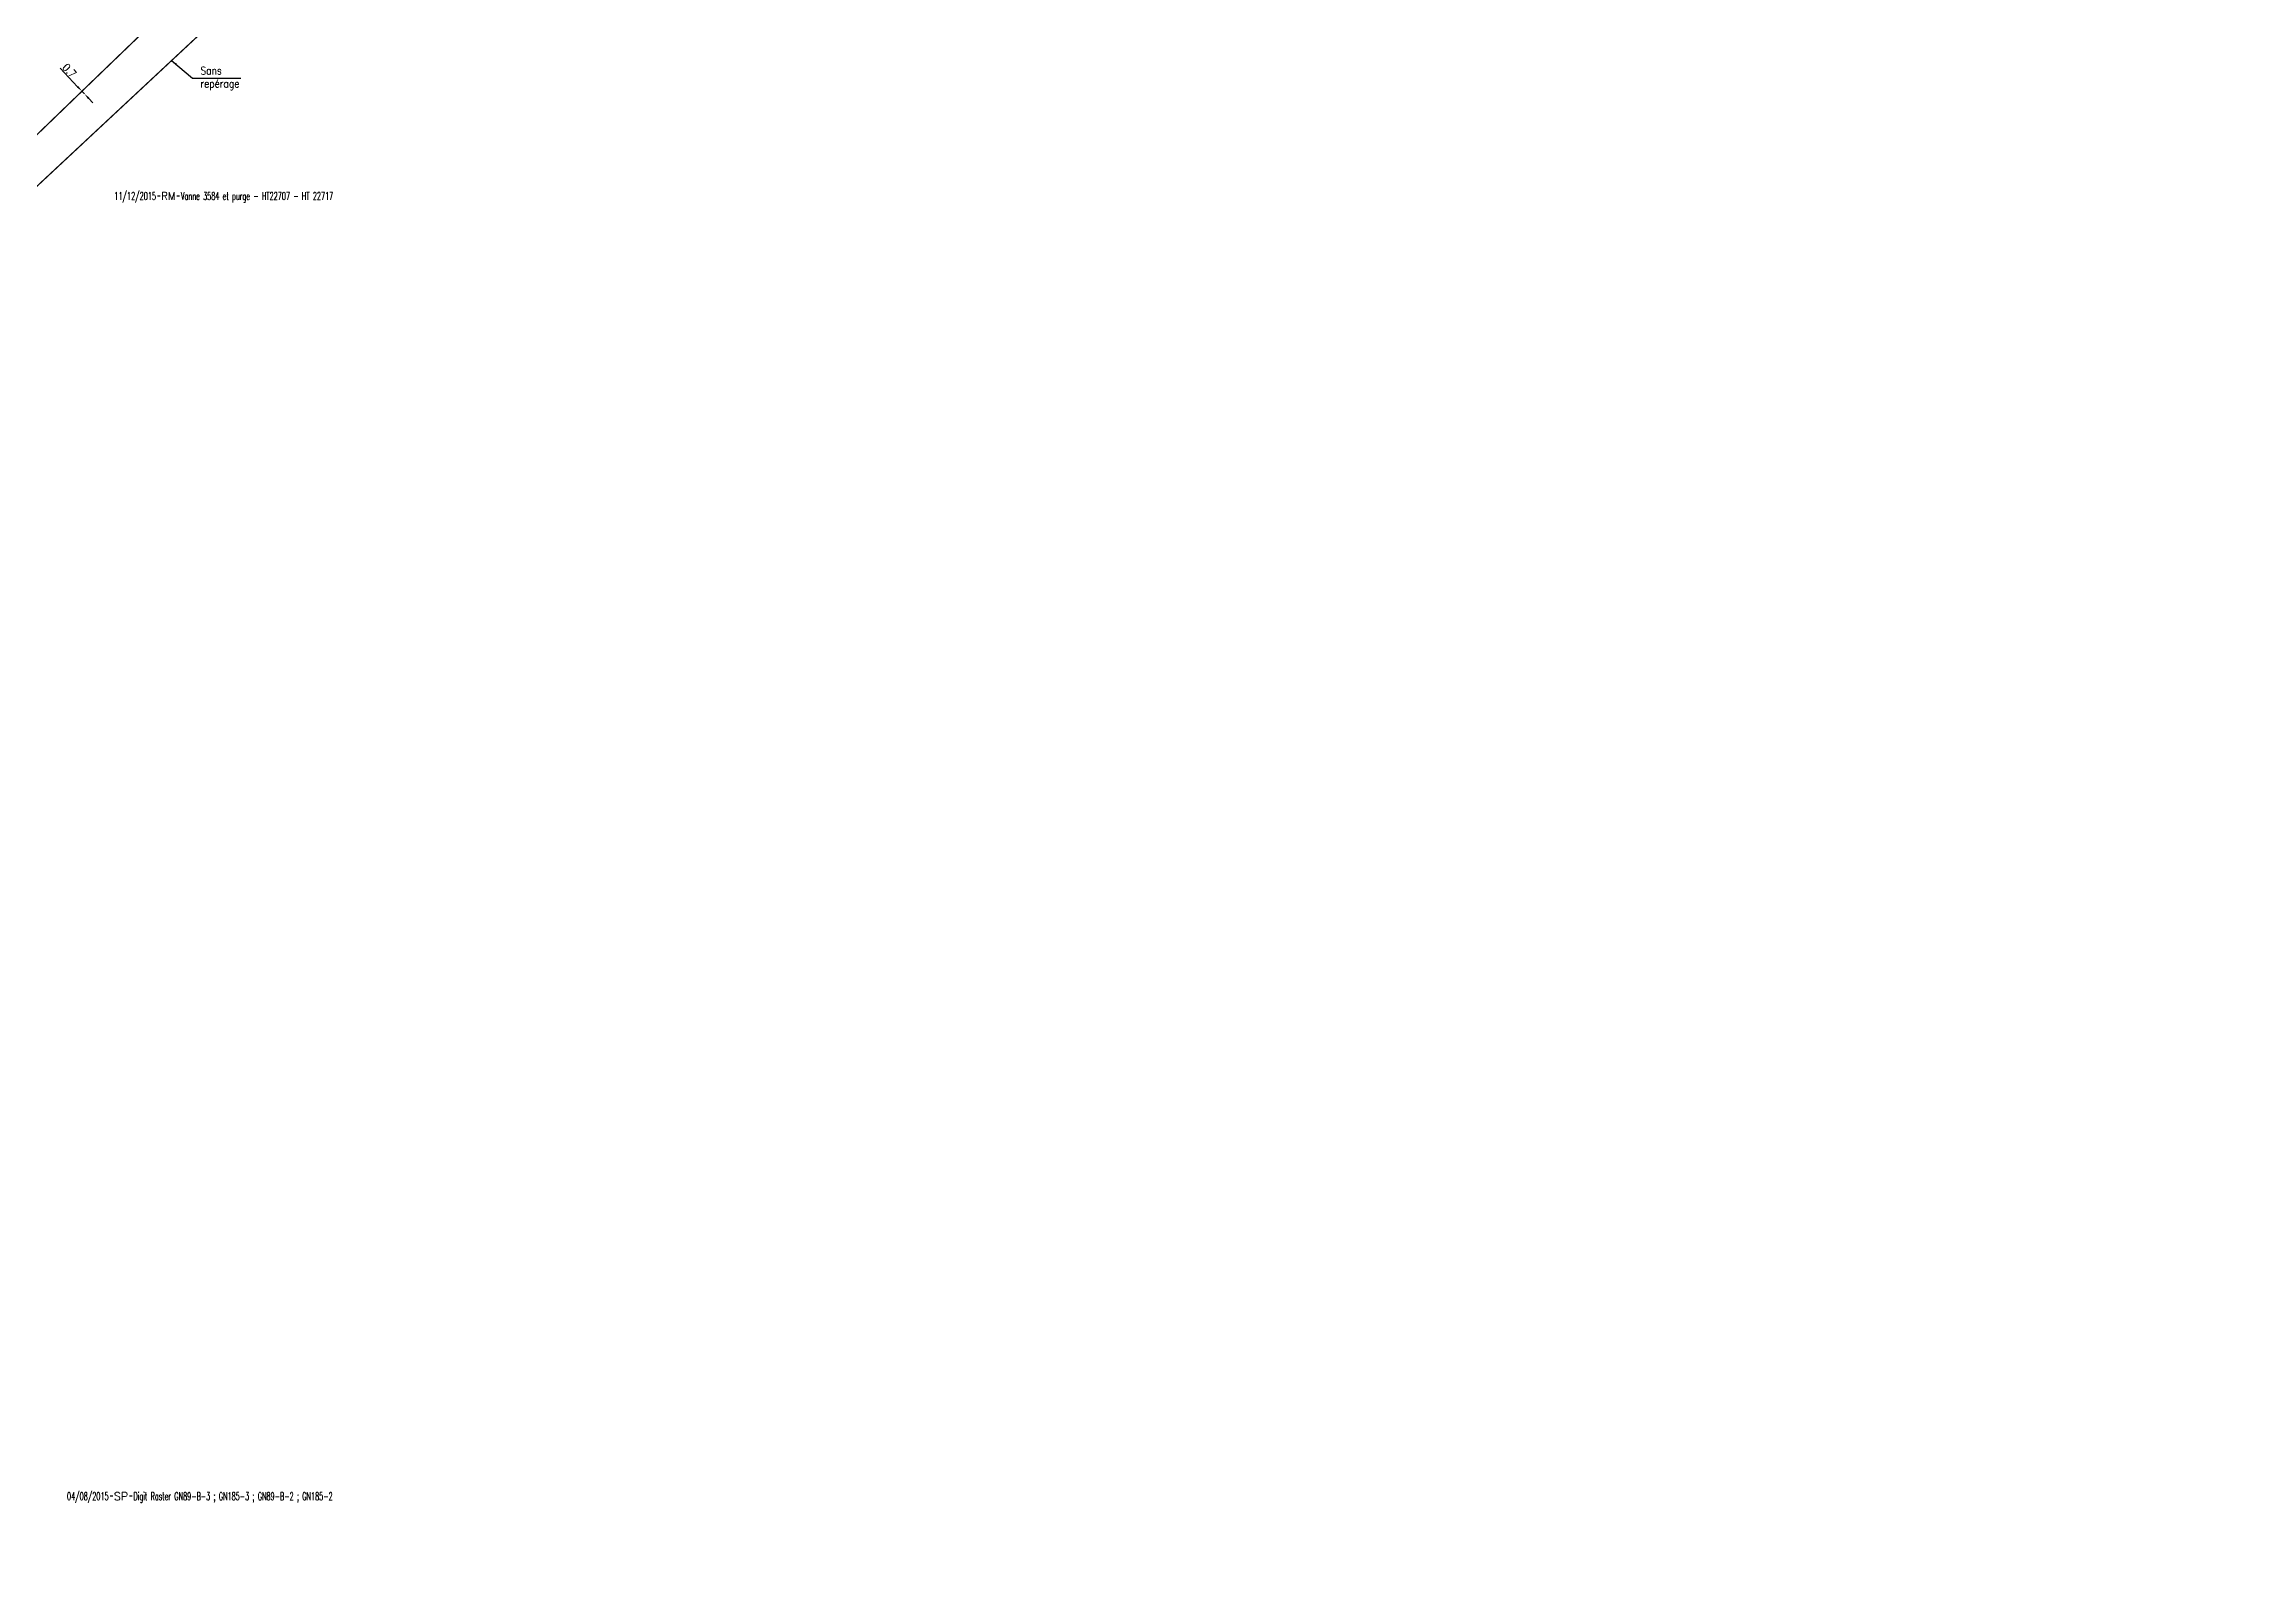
# Model space of a CAD drawing. Header units: millimetres. Extents: x 123014 to 124000, y 123995 to 125000.
# Drawn here: x 123435.6 to 123860.7, y 123999.9 to 124292.1 of the extents above; entities that cross this region are included whole.
import ezdxf
from ezdxf.enums import TextEntityAlignment as Align

# ---------------------------------------------------------------- set-up
doc = ezdxf.new("R2010")
doc.units = ezdxf.units.MM
doc.header["$PDMODE"] = 34
doc.layers.get('0').update_dxf_attribs({"linetype": 'CONTINUOUS'})
doc.layers.get('DEFPOINTS').update_dxf_attribs({"linetype": 'CONTINUOUS'})
for name, color, linetype in [('G_110', 6, 'CONTINUOUS'), ('G_120', 4, 'CONTINUOUS'), ('G_910', 7, 'CONTINUOUS')]:
    doc.layers.add(name, color=color, linetype=linetype)
doc.styles.get("Standard").update_dxf_attribs({"font": 'romans.shx', "width": 0.85})
doc.linetypes.add('G_typB_AP', pattern='A,5,-0.3,["o",Standard,S=1.5,R=0,X=0,Y=-0.5],-1.65', length=6.95)
doc.linetypes.add('G_typC_AP', pattern='A,5,-0.3,["X",Standard,S=1,R=0,X=0,Y=-0.5],-1.2', length=6.5)
doc.dimstyles.get("Standard").update_dxf_attribs({"dimtxt": 1.5, "dimasz": 1.2, "dimexe": 0.625, "dimexo": 0.625, "dimgap": 0.25, "dimtad": 1, "dimdec": 1, "dimzin": 0, "dimdsep": 46, "dimtxsty": 'Standard', "dimcen": -0.5, "dimadec": 0, "dimazin": 0, "dimtfac": 1, "dimtdec": 1, "dimtmove": 0, "dimatfit": 3, "dimfxl": 0, "dimtolj": 1, "dimtzin": 0, "dimarcsym": 0})

# ---------------------------------------------------------------- blocks, each defined once
blk = doc.blocks.new('*D140')
at = {"layer": 'DEFPOINTS', "color": 0, "linetype": 'Continuous', "transparency": 16777216}
for p in [(123442.87, 124282.99), (123443.35, 124282.48), (123443.35, 124282.48)]:
    blk.add_point(p, dxfattribs=at)
at = {"layer": 'G_120', "color": 0, "linetype": 'Continuous', "lineweight": -2, "transparency": 16777216}
for p, q in [((123442.04, 124283.86), (123438.65, 124287.43)), ((123443.35, 124282.48), (123442.87, 124282.99)), ((123444.18, 124281.61), (123445, 124280.74))]:
    blk.add_line(p, q, dxfattribs=at)
at = {"layer": 'G_120', "color": 0, "linetype": 'Continuous', "transparency": 16777216}
for points in [[(123442.19, 124283.99), (123441.9, 124283.72), (123442.87, 124282.99)], [(123444.32, 124281.74), (123444.03, 124281.47), (123443.35, 124282.48)]]:
    blk.add_solid(points, dxfattribs=at)
at = {"layer": 'G_120', "color": 0, "linetype": 'Continuous', "transparency": 16777216, "insert": (123440.46, 124286.97), "char_height": 1.5, "attachment_point": 5, "rotation": 313.5047}
blk.add_mtext('\\A1;0.7', dxfattribs=at)
blk = doc.blocks.new('GIS_MODF')
at = {"color": 0, "linetype": 'Continuous', "flags": 128}
for points in [[(-2.18, -0.01), (-1.68, -0.01)], [(1.52, -0.01), (2.02, -0.01)]]:
    blk.add_lwpolyline(points, dxfattribs=at)
at = {"color": 0, "linetype": 'Continuous', "width": 0.5}
blk.add_attdef('DATE', text='', height=1.5, dxfattribs=at).set_placement((-2.5, -0.8), align=Align.RIGHT)
at = {"color": 0, "linetype": 'Continuous', "width": 1.771291}
blk.add_attdef('USER', text='', height=1.5, dxfattribs=at).set_placement((-1.51, -0.8), (1.28, -0.8), align=Align.FIT)
at = {"color": 0, "linetype": 'Continuous', "width": 0.5}
blk.add_attdef('DESC', (2.29, -0.8), '', height=1.5, dxfattribs=at)

msp = doc.modelspace()

# ---------------------------------------------------------------- linework, layer by layer
at = {"layer": 'G_110', "linetype": 'G_typC_AP', "const_width": 0.25, "flags": 128}
msp.add_lwpolyline([(123107.35, 124000), (123108.2, 124000.8), (123108.2, 124000.8, -0.024688), (123115.83, 124007.44), (123115.83, 124007.44), (123130.12, 124018.62), (123130.12, 124018.62), (123170.07, 124049.04), (123170.07, 124049.04), (123205.42, 124076.33), (123232.07, 124096.41), (123268.69, 124124.48), (123268.69, 124124.48), (123268.69, 124124.48), (123326.2, 124169.7, 0.013019), (123364.43, 124201.57), (123395.88, 124229.21), (123395.88, 124229.21, 0.006553), (123405.59, 124237.99), (123526.44, 124350.78), (123544.17, 124367.33), (123570.29, 124388.8), (123570.29, 124388.8), (123570.29, 124388.8), (123601.85, 124421.9), (123613.33, 124433.18), (123659.75, 124479.92), (123659.75, 124479.92), (123659.75, 124479.92), (123676.75, 124496.02), (123705.26, 124524.09), (123705.26, 124524.09), (123738.33, 124557.22), (123795.47, 124613.39), (123817.47, 124635.2), (123854.62, 124672.44, -0.170473), (123860.59, 124675.32)], format="xyb", dxfattribs=at)
at = {"layer": 'G_120', "linetype": 'G_typB_AP', "const_width": 0.25, "flags": 128}
msp.add_lwpolyline([(123481.92, 124327.71), (123476.74, 124326.1), (123477.27, 124323.92), (123478.66, 124318.21), (123474.77, 124314.46), (123474.73, 124313.67), (123472.74, 124311.75), (123442.87, 124282.99), (123433.31, 124273.76), (123418.8, 124260.42), (123424.29, 124254.67), (123405.93, 124237.63, -0.006553), (123396.21, 124228.84), (123384.25, 124218.3), (123364.76, 124201.19, -0.011289), (123330.16, 124172.18), (123287.04, 124137.64), (123275.82, 124128.66), (123243.44, 124104.17), (123223.1, 124089.18), (123200.37, 124071.85), (123176.64, 124053.42), (123145.18, 124029.57), (123130.42, 124018.22), (123127.69, 124016.13), (123118.39, 124008.82), (123116.03, 124006.96)], format="xyb", dxfattribs=at)

# ---------------------------------------------------------------- block references
at = {"layer": 'G_910', "linetype": 'Continuous'}
ref = msp.add_blockref('GIS_MODF', (123459.63, 124262.87), dxfattribs=at)
ref.add_attrib('DATE', '11/12/2015', dxfattribs={"layer": '0', "color": 0, "linetype": 'Continuous', "height": 1.5, "width": 0.5}).set_placement((123457.13, 124262.07), align=Align.RIGHT)
ref.add_attrib('USER', 'RM', dxfattribs={"layer": '0', "color": 0, "linetype": 'Continuous', "height": 1.5, "width": 0.950449}).set_placement((123458.13, 124262.07), (123460.91, 124262.07), align=Align.FIT)
ref.add_attrib('DESC', 'Vanne 3584 et purge - HT22707 - HT 22717', (123461.92, 124262.07), dxfattribs={"layer": '0', "color": 0, "linetype": 'Continuous', "height": 1.5, "width": 0.5})
ref = msp.add_blockref('GIS_MODF', (123450.51, 124012.56), dxfattribs=at)
ref.add_attrib('DATE', '04/08/2015', dxfattribs={"layer": '0', "color": 0, "linetype": 'Continuous', "height": 1.5, "width": 0.5}).set_placement((123448.01, 124011.76), align=Align.RIGHT)
ref.add_attrib('USER', 'SP', dxfattribs={"layer": '0', "color": 0, "linetype": 'Continuous', "height": 1.5, "width": 1.025485}).set_placement((123449, 124011.76), (123451.79, 124011.76), align=Align.FIT)
ref.add_attrib('DESC', 'Digit Raster GN89-B-3 ; GN185-3 ; GN89-B-2 ; GN185-2', (123452.8, 124011.76), dxfattribs={"layer": '0', "color": 0, "linetype": 'Continuous', "height": 1.5, "width": 0.5})

# ---------------------------------------------------------------- texts
at = {"layer": 'G_110', "linetype": 'Continuous', "insert": (123465.7, 124283.22), "char_height": 1.5, "attachment_point": 7}
msp.add_mtext('\\A1;Sans\\Prepérage', dxfattribs=at)

# ---------------------------------------------------------------- dimensions: what is measured, and where the dimension line sits
at = {"layer": 'G_120', "linetype": 'Continuous'}
dim = msp.add_linear_dim(base=(123443.35, 124282.48), p1=(123442.87, 124282.99), p2=(123443.35, 124282.48), angle=133.5047, dimstyle='Standard', dxfattribs=at)
dim.commit()
dim.dimension.update_dxf_attribs({"geometry": '*D140', "text_midpoint": (123439.74, 124286.28), "dimtype": 160})

# ---------------------------------------------------------------- leaders
at = {"layer": 'G_110', "linetype": 'Continuous', "annotation_type": 0, "has_hookline": 1, "hookline_direction": 0, "text_width": 7.89}
msp.add_leader([(123460.14, 124288.91), (123464.14, 124285.49), (123465.34, 124285.49)], dimstyle='Standard', dxfattribs=at)

doc.saveas('drawing.dxf')
